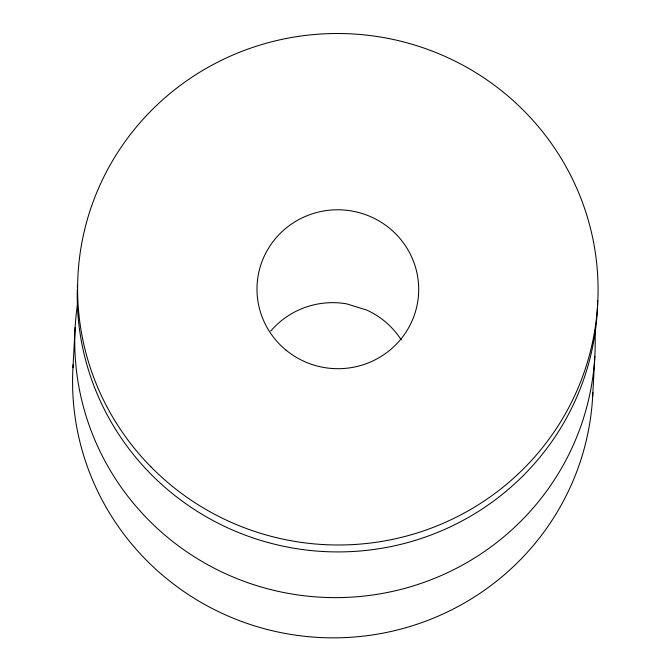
<?xml version="1.0" encoding="UTF-8"?>
<svg xmlns="http://www.w3.org/2000/svg" width="671" height="671" viewBox="0 0 671 671"><rect width="100%" height="100%" fill="white"/><g stroke="black" fill="none" stroke-linecap="round" stroke-linejoin="round"><path stroke-width="1.01" d="M72.963 367.7L75.135 327.465M592.661 396.544L594.833 356.309M592.854 392.401A260.247 255.726 3.1 0 1 319.153 637.475A260.247 255.726 3.1 0 1 73.156 364.596M594.925 330.207A260.247 255.726 3.1 0 1 322.407 597.299A260.247 255.726 3.1 0 1 77.459 304.626M597.668 300.826A260.247 255.726 3.1 0 1 332.17 551.856A260.247 255.726 3.1 0 1 77.308 289.461M77.366 287.389A260.247 255.726 3.1 0 1 77.442 285.309M270.732 331.097A80.864 79.455 3.1 0 1 346.639 303.854L366.785 310.077A80.864 79.455 3.1 0 1 401.25 339.937M150.849 466.764A260.247 255.726 3.1 0 0 588.081 359.916A260.247 255.726 3.1 0 0 274.59 41.057A260.247 255.726 3.1 0 0 150.849 466.764M286.031 350.153A80.864 79.455 3.1 0 0 417.505 302.982A80.864 79.455 3.1 0 0 309.977 214.603A80.864 79.455 3.1 0 0 286.031 350.153"/></g></svg>
